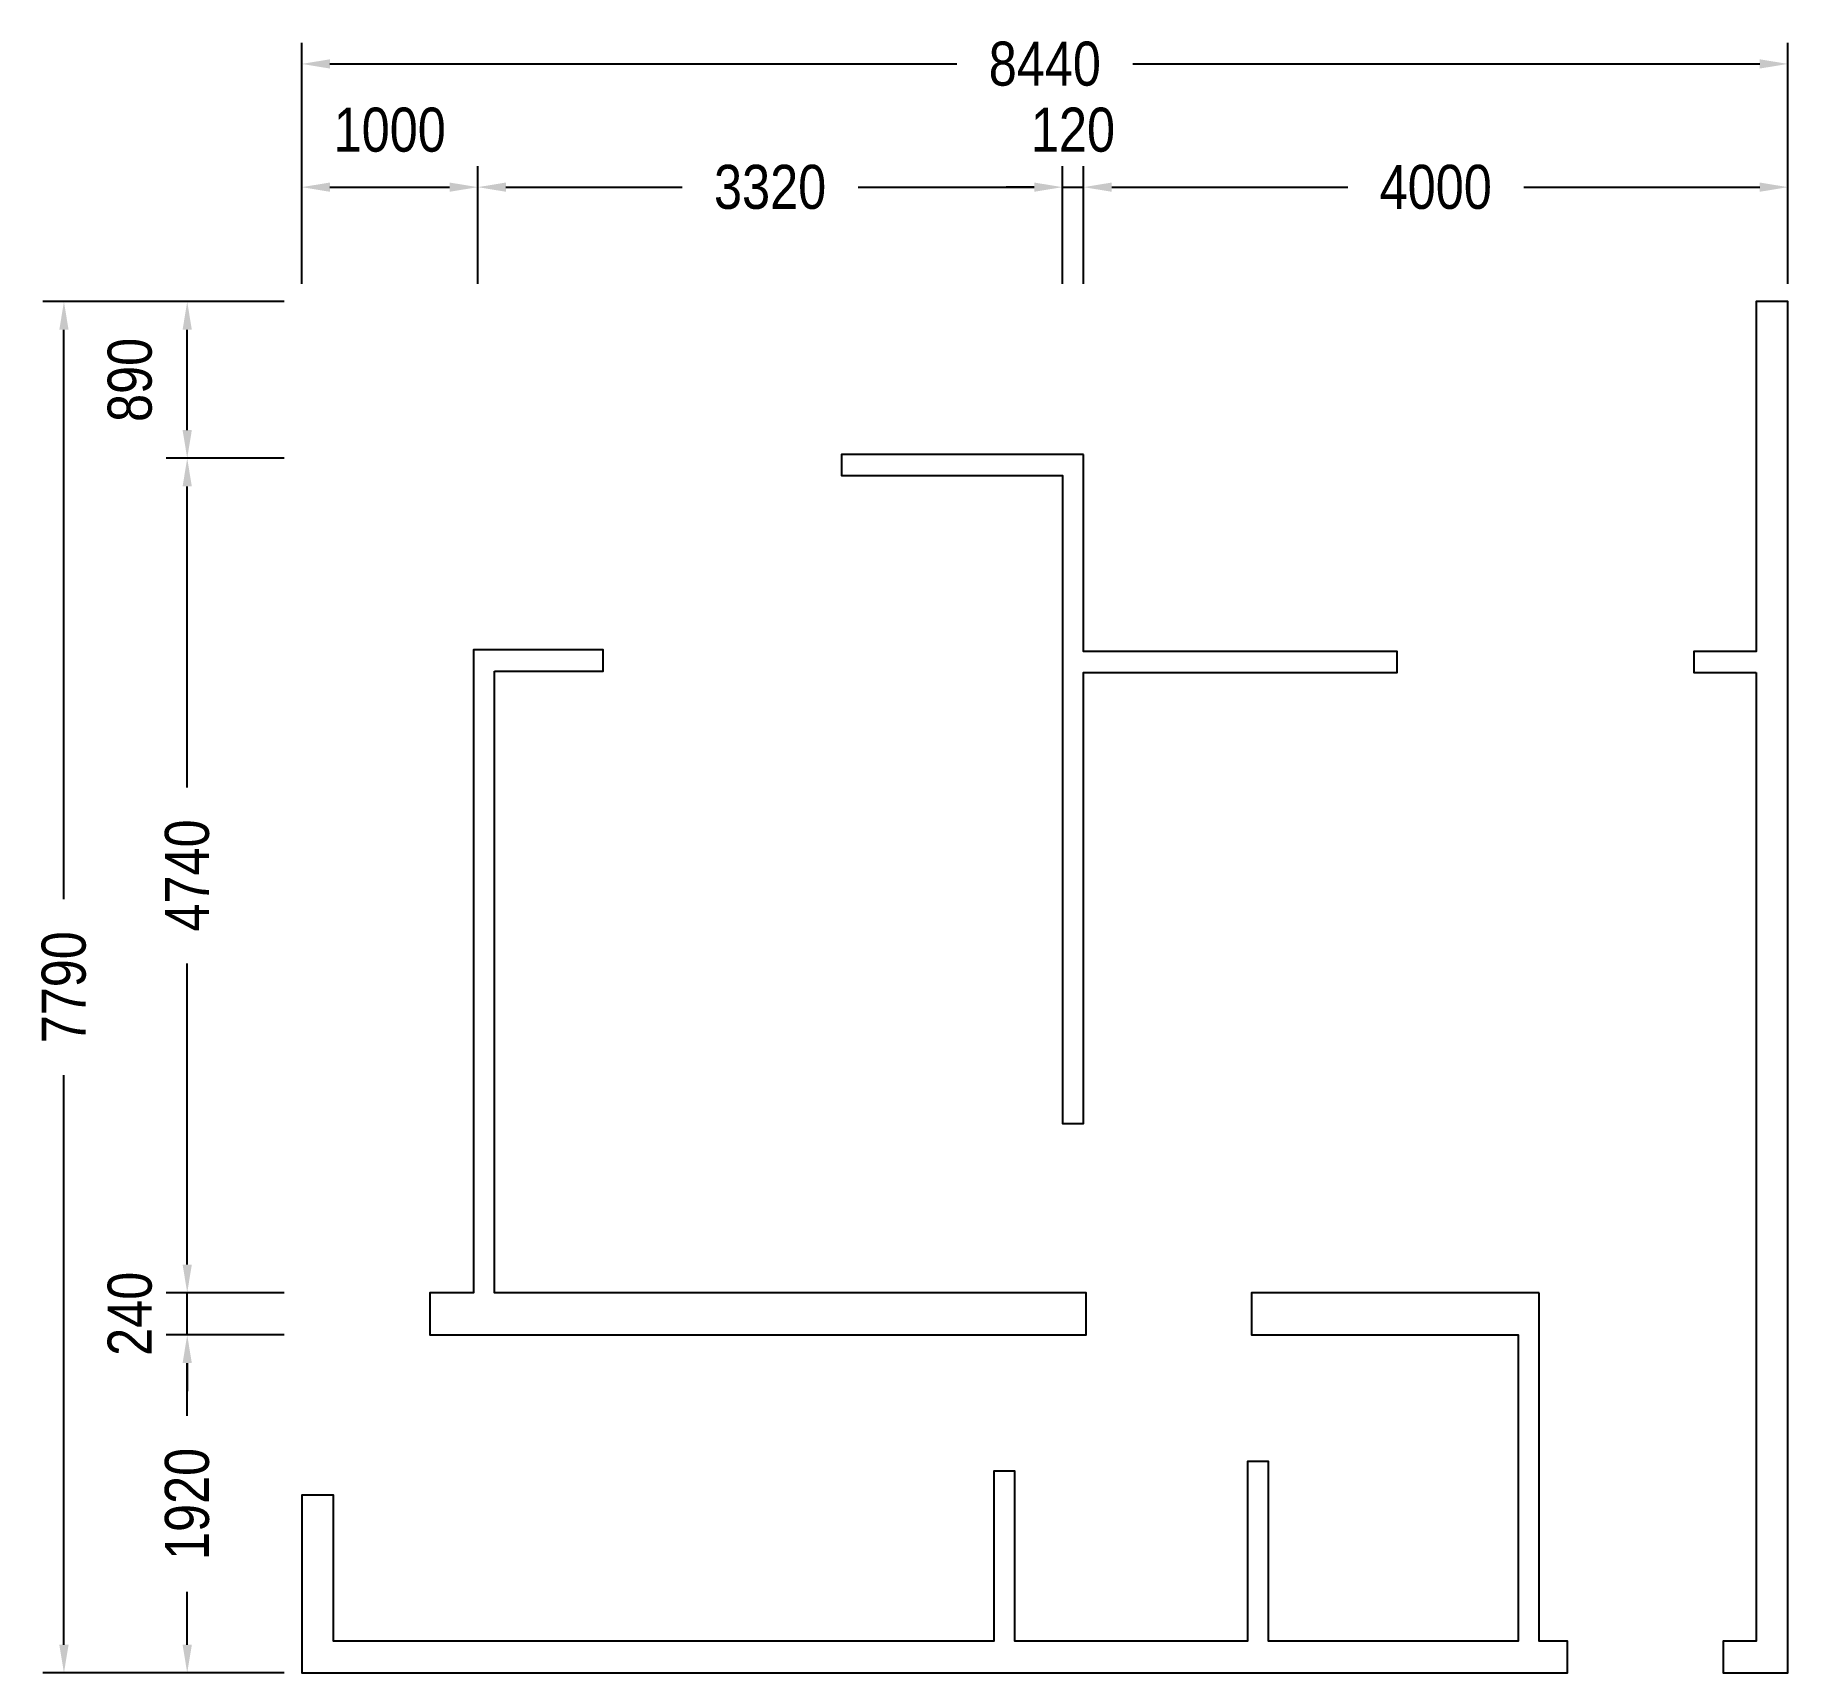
# Model space of a CAD drawing. Header units: millimetres. Extents: x -1514 to 8440, y 0 to 9304.
import ezdxf

# ---------------------------------------------------------------- set-up
doc = ezdxf.new("R2010")
doc.units = ezdxf.units.MM
doc.layers.add('DIMENSIONS', color=1, linetype='CONTINUOUS')
doc.layers.add('WALLS', color=7, linetype='CONTINUOUS')
doc.styles.add('OpenSansCondensed-Light', font='OpenSansCondensed-Light.ttf')
doc.dimstyles.new('FP-DIM', dxfattribs={"dimtxt": 250, "dimasz": 160, "dimexe": 120, "dimexo": 100, "dimgap": 80, "dimtad": 1, "dimdec": 0, "dimcen": 2.5, "dimclrd": 1, "dimclre": 1, "dimclrt": 1, "dimazin": 3, "dimtfac": 1, "dimtmove": 0, "dimatfit": 3})

# ---------------------------------------------------------------- blocks, each defined once
blk = doc.blocks.new('_CLOSEDFILLED')
at = {"color": 0, "linetype": 'BYBLOCK'}
blk.add_solid([(-1, 0.164), (0, 0), (-1, -0.164)], dxfattribs=at)
blk = doc.blocks.new('*D1')
at = {"color": 1}
for p, q in [((0, 7890), (0, 8560)), ((1000, 7890), (1000, 8560)), ((160, 8440), (840, 8440))]:
    blk.add_line(p, q, dxfattribs=at)
at = {"layer": 'Defpoints'}
for p in [(0, 8440), (0, 7790), (1000, 7790)]:
    blk.add_point(p, dxfattribs=at)
at = {"layer": 'DIMENSIONS', "color": 1, "xscale": 160, "yscale": 160, "rotation": 180}
blk.add_blockref('_CLOSEDFILLED', (0, 8440), dxfattribs=at)
at = {"layer": 'DIMENSIONS', "color": 1, "xscale": 160, "yscale": 160}
blk.add_blockref('_CLOSEDFILLED', (1000, 8440), dxfattribs=at)
at = {"layer": 'DIMENSIONS', "color": 1, "insert": (500, 8765), "char_height": 250, "attachment_point": 5, "style": 'OpenSansCondensed-Light'}
blk.add_mtext('1000', dxfattribs=at)
blk = doc.blocks.new('*D2')
at = {"color": 1}
for p, q in [((1000, 7890), (1000, 8560)), ((4320, 7890), (4320, 8560)), ((1160, 8440), (2160, 8440)), ((3160, 8440), (4160, 8440))]:
    blk.add_line(p, q, dxfattribs=at)
at = {"layer": 'Defpoints'}
for p in [(1000, 8440), (1000, 7790), (4320, 7790)]:
    blk.add_point(p, dxfattribs=at)
at = {"layer": 'DIMENSIONS', "color": 1, "xscale": 160, "yscale": 160, "rotation": 180}
blk.add_blockref('_CLOSEDFILLED', (1000, 8440), dxfattribs=at)
at = {"layer": 'DIMENSIONS', "color": 1, "xscale": 160, "yscale": 160}
blk.add_blockref('_CLOSEDFILLED', (4320, 8440), dxfattribs=at)
at = {"layer": 'DIMENSIONS', "color": 1, "insert": (2660, 8440), "char_height": 250, "attachment_point": 5, "style": 'OpenSansCondensed-Light'}
blk.add_mtext('3320', dxfattribs=at)
blk = doc.blocks.new('*D4')
at = {"color": 1}
for p, q in [((4440, 7890), (4440, 8560)), ((8440, 7890), (8440, 8560)), ((4600, 8440), (5940, 8440)), ((6940, 8440), (8280, 8440))]:
    blk.add_line(p, q, dxfattribs=at)
at = {"layer": 'Defpoints'}
for p in [(4440, 8440), (4440, 7790), (8440, 7790)]:
    blk.add_point(p, dxfattribs=at)
at = {"layer": 'DIMENSIONS', "color": 1, "xscale": 160, "yscale": 160, "rotation": 180}
blk.add_blockref('_CLOSEDFILLED', (4440, 8440), dxfattribs=at)
at = {"layer": 'DIMENSIONS', "color": 1, "xscale": 160, "yscale": 160}
blk.add_blockref('_CLOSEDFILLED', (8440, 8440), dxfattribs=at)
at = {"layer": 'DIMENSIONS', "color": 1, "insert": (6440, 8440), "char_height": 250, "attachment_point": 5, "style": 'OpenSansCondensed-Light'}
blk.add_mtext('4000', dxfattribs=at)
blk = doc.blocks.new('*D5')
at = {"color": 1}
for p, q in [((0, 7890), (0, 9260)), ((8440, 7890), (8440, 9260)), ((160, 9140), (3720, 9140)), ((4720, 9140), (8280, 9140))]:
    blk.add_line(p, q, dxfattribs=at)
at = {"layer": 'Defpoints'}
for p in [(0, 9140), (0, 7790), (8440, 7790)]:
    blk.add_point(p, dxfattribs=at)
at = {"layer": 'DIMENSIONS', "color": 1, "xscale": 160, "yscale": 160, "rotation": 180}
blk.add_blockref('_CLOSEDFILLED', (0, 9140), dxfattribs=at)
at = {"layer": 'DIMENSIONS', "color": 1, "xscale": 160, "yscale": 160}
blk.add_blockref('_CLOSEDFILLED', (8440, 9140), dxfattribs=at)
at = {"layer": 'DIMENSIONS', "color": 1, "insert": (4220, 9140), "char_height": 250, "attachment_point": 5, "style": 'OpenSansCondensed-Light'}
blk.add_mtext('8440', dxfattribs=at)
blk = doc.blocks.new('*D6')
at = {"color": 1}
for p, q in [((-100, 1920), (-770, 1920)), ((-650, 1460), (-650, 1760)), ((-650, 160), (-650, 460)), ((-100, 0), (-770, 0))]:
    blk.add_line(p, q, dxfattribs=at)
at = {"layer": 'Defpoints'}
for p in [(0, 1920), (-650, 0), (0, 0)]:
    blk.add_point(p, dxfattribs=at)
at = {"layer": 'DIMENSIONS', "color": 1, "xscale": 160, "yscale": 160}
for p, rotation in [((-650, 1920), 90), ((-650, 0), 270)]:
    blk.add_blockref('_CLOSEDFILLED', p, dxfattribs=dict(at, rotation=rotation))
at = {"layer": 'DIMENSIONS', "color": 1, "insert": (-650, 960), "char_height": 250, "attachment_point": 5, "rotation": 90, "style": 'OpenSansCondensed-Light'}
blk.add_mtext('1920', dxfattribs=at)
blk = doc.blocks.new('*D8')
at = {"color": 1}
for p, q in [((-100, 6900), (-770, 6900)), ((-650, 5030), (-650, 6740)), ((-650, 2320), (-650, 4030)), ((-100, 2160), (-770, 2160))]:
    blk.add_line(p, q, dxfattribs=at)
at = {"layer": 'Defpoints'}
for p in [(0, 6900), (-650, 2160), (0, 2160)]:
    blk.add_point(p, dxfattribs=at)
at = {"layer": 'DIMENSIONS', "color": 1, "xscale": 160, "yscale": 160}
for p, rotation in [((-650, 6900), 90), ((-650, 2160), 270)]:
    blk.add_blockref('_CLOSEDFILLED', p, dxfattribs=dict(at, rotation=rotation))
at = {"layer": 'DIMENSIONS', "color": 1, "insert": (-650, 4530), "char_height": 250, "attachment_point": 5, "rotation": 90, "style": 'OpenSansCondensed-Light'}
blk.add_mtext('4740', dxfattribs=at)
blk = doc.blocks.new('*D9')
at = {"color": 1}
for p, q in [((-100, 7790), (-770, 7790)), ((-650, 7060), (-650, 7630)), ((-100, 6900), (-770, 6900))]:
    blk.add_line(p, q, dxfattribs=at)
at = {"layer": 'Defpoints'}
for p in [(0, 7790), (-650, 6900), (0, 6900)]:
    blk.add_point(p, dxfattribs=at)
at = {"layer": 'DIMENSIONS', "color": 1, "xscale": 160, "yscale": 160}
for p, rotation in [((-650, 7790), 90), ((-650, 6900), 270)]:
    blk.add_blockref('_CLOSEDFILLED', p, dxfattribs=dict(at, rotation=rotation))
at = {"layer": 'DIMENSIONS', "color": 1, "insert": (-975, 7345), "char_height": 250, "attachment_point": 5, "rotation": 90, "style": 'OpenSansCondensed-Light'}
blk.add_mtext('890', dxfattribs=at)
blk = doc.blocks.new('*D10')
at = {"color": 1}
for p, q in [((-100, 7790), (-1470, 7790)), ((-1350, 4395), (-1350, 7630)), ((-1350, 160), (-1350, 3395)), ((-100, 0), (-1470, 0))]:
    blk.add_line(p, q, dxfattribs=at)
at = {"layer": 'Defpoints'}
for p in [(0, 7790), (-1350, 0), (0, 0)]:
    blk.add_point(p, dxfattribs=at)
at = {"layer": 'DIMENSIONS', "color": 1, "xscale": 160, "yscale": 160}
for p, rotation in [((-1350, 7790), 90), ((-1350, 0), 270)]:
    blk.add_blockref('_CLOSEDFILLED', p, dxfattribs=dict(at, rotation=rotation))
at = {"layer": 'DIMENSIONS', "color": 1, "insert": (-1350, 3895), "char_height": 250, "attachment_point": 5, "rotation": 90, "style": 'OpenSansCondensed-Light'}
blk.add_mtext('7790', dxfattribs=at)

msp = doc.modelspace()

# ---------------------------------------------------------------- linework, layer by layer
at = {"layer": 'WALLS'}
for points in [[(8260, 5682.395), (8260, 180), (8071.843, 180), (8071.843, 0), (8440, 0), (8440, 7790), (8260, 7790), (8260, 5802.395), (7906.172, 5802.395), (7906.172, 5682.395)], [(4440, 6921.752), (3064.907, 6921.752), (3064.907, 6801.752), (4320, 6801.752), (4320, 3121.46), (4440, 3121.46), (4440, 5682.395), (6221.854, 5682.395), (6221.854, 5802.395), (4440, 5802.395)], [(1095.441, 5691.495), (1711.93, 5691.495), (1711.93, 5811.495), (975.441, 5811.495), (975.441, 2160), (727.11, 2160), (727.11, 1920), (4454.7, 1920), (4454.7, 2160), (1095.441, 2160)], [(7027.371, 2160), (5393.501, 2160), (5393.501, 1920), (6907.371, 1920), (6907.371, 180), (5490.316, 180), (5490.316, 1201.262), (5370.316, 1201.262), (5370.316, 180), (4049.901, 180), (4049.901, 1146.659), (3929.901, 1146.659), (3929.901, 180), (180, 180), (180, 1010.152), (0, 1010.152), (0, 0), (7188.266, 0), (7188.266, 180), (7027.371, 180)]]:
    msp.add_lwpolyline(points, close=True, dxfattribs=at)

# ---------------------------------------------------------------- dimensions: what is measured, and where the dimension line sits
at = {"layer": 'DIMENSIONS'}
for base, p1, p2, picture, middle in [((0, 9140), (0, 7790), (8440, 7790), '*D5', (4220, 9140)), ((0, 8440), (0, 7790), (1000, 7790), '*D1', (500, 8765)), ((1000, 8440), (1000, 7790), (4320, 7790), '*D2', (2660, 8440)), ((4440, 8440), (4440, 7790), (8440, 7790), '*D4', (6440, 8440))]:
    dim = msp.add_linear_dim(base=base, p1=p1, p2=p2, dimstyle='FP-DIM', dxfattribs=at)
    dim.commit()
    dim.dimension.update_dxf_attribs({"geometry": picture, "text_midpoint": middle})
msp.add_linear_dim(base=(4320, 8440), p1=(4320, 7790), p2=(4440, 7790), dimstyle='FP-DIM', dxfattribs=at).render()
for base, p1, p2, picture, middle in [((-1350, 0), (0, 0), (0, 7790), '*D10', (-1350, 3895)), ((-650, 6900), (0, 6900), (0, 7790), '*D9', (-975, 7345)), ((-650, 2160), (0, 2160), (0, 6900), '*D8', (-650, 4530)), ((-650, 0), (0, 0), (0, 1920), '*D6', (-650, 960))]:
    dim = msp.add_linear_dim(base=base, p1=p1, p2=p2, angle=90, dimstyle='FP-DIM', dxfattribs=at)
    dim.commit()
    dim.dimension.update_dxf_attribs({"geometry": picture, "text_midpoint": middle})
msp.add_linear_dim(base=(-650, 1920), p1=(0, 1920), p2=(0, 2160), angle=90, dimstyle='FP-DIM', dxfattribs=at).render()

doc.saveas('drawing.dxf')
